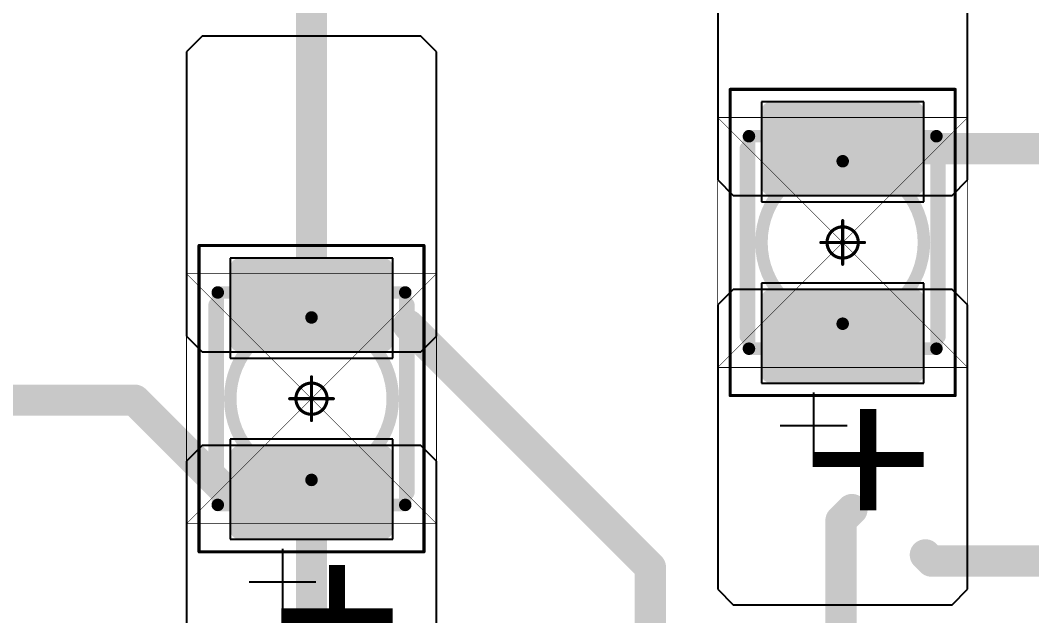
# Model space of a CAD drawing. Header units: millimetres. Extents: x 0 to 273, y 0 to 149.
# Drawn here: x 63.84 to 80.03, y 39.53 to 49.06 of the extents above; entities that cross this region are included whole.
import ezdxf

# ---------------------------------------------------------------- set-up
doc = ezdxf.new("R2010")
doc.units = ezdxf.units.MM
for name, color, linetype in [('Mechanical13', 56, 'Continuous'), ('Mechanical15', 56, 'Continuous'), ('Mechanical2', 216, 'Continuous'), ('TopLayer', 1, 'Continuous'), ('TopOverlay', 2, 'Continuous'), ('TopPaste', 8, 'Continuous'), ('TopSolder', 216, 'Continuous')]:
    doc.layers.add(name, color=color, linetype=linetype)

# ---------------------------------------------------------------- blocks, each defined once
blk = doc.blocks.new('T66G_133')
at = {"layer": 'Mechanical13'}
for p, q in [((2.93559992, 0.07119874), (2.93559992, -1.00000054)), ((2.40000028, -0.4644009), (3.47119956, -0.4644009))]:
    blk.add_line(p, q, dxfattribs=at)
at = {"layer": 'Mechanical13', "const_width": 0.1999996}
for points in [[(1.69999914, 1.49999954), (-1.69999914, 1.49999954)], [(-1.69999914, -1.49999954), (-1.69999914, 1.49999954)], [(1.69999914, -1.49999954), (1.69999914, 1.49999954)], [(1.69999914, -1.49999954), (-1.69999914, -1.49999954)]]:
    blk.add_lwpolyline(points, dxfattribs=at)
at = {"layer": 'Mechanical13'}
for points, const_width in [([(-1.74999904, 1.49999954, 1), (-1.64999924, 1.49999954, 1)], 0.0999998), ([(-1.74999904, 1.49999954, 1), (-1.64999924, 1.49999954, 1)], 0.0999998), ([(1.64999924, 1.49999954, 1), (1.74999904, 1.49999954, 1)], 0.0999998), ([(1.64999924, 1.49999954, 1), (1.74999904, 1.49999954, 1)], 0.0999998), ([(1.29999994, 0, 1), (-1.29999994, 0, 1)], 0.1999996), ([(-1.34999984, 0, 1), (-1.25000004, 0, 1)], 0.0999998), ([(1.25000004, 0, 1), (1.34999984, 0, 1)], 0.0999998), ([(-1.74999904, -1.49999954, 1), (-1.64999924, -1.49999954, 1)], 0.0999998), ([(-1.74999904, -1.49999954, 1), (-1.64999924, -1.49999954, 1)], 0.0999998), ([(1.64999924, -1.49999954, 1), (1.74999904, -1.49999954, 1)], 0.0999998), ([(1.64999924, -1.49999954, 1), (1.74999904, -1.49999954, 1)], 0.0999998)]:
    blk.add_lwpolyline(points, format="xyb", close=True, dxfattribs=dict(at, const_width=const_width))
at = {"layer": 'Mechanical15', "const_width": 0.0499999}
for points in [[(-2.45000018, -1.79999894), (-2.45000018, 1.79999894)], [(2.45000018, 1.79999894), (-2.45000018, 1.79999894)], [(2.45000018, -1.79999894), (2.45000018, 1.79999894)], [(0, -0.3499993), (0, 0.3499993)], [(0.3499993, 0), (-0.3499993, 0)], [(2.45000018, -1.79999894), (-2.45000018, -1.79999894)]]:
    blk.add_lwpolyline(points, dxfattribs=at)
at = {"layer": 'Mechanical15'}
for points, const_width in [([(-2.46249952, 1.79999894, 1), (-2.43750084, 1.79999894, 1)], 0.02499868), ([(-2.46249952, 1.79999894, 1), (-2.43750084, 1.79999894, 1)], 0.02499868), ([(2.43750084, 1.79999894, 1), (2.46249952, 1.79999894, 1)], 0.02499868), ([(2.43750084, 1.79999894, 1), (2.46249952, 1.79999894, 1)], 0.02499868), ([(-0.01249934, 0.3499993, 1), (0.01249934, 0.3499993, 1)], 0.02499868), ([(0.2499995, 0, 1), (-0.2499995, 0, 1)], 0.0499999), ([(-0.36249864, 0, 1), (-0.33749996, 0, 1)], 0.02499868), ([(-0.26249884, 0, 1), (-0.23750016, 0, 1)], 0.02499868), ([(0.23750016, 0, 1), (0.26249884, 0, 1)], 0.02499868), ([(0.33749996, 0, 1), (0.36249864, 0, 1)], 0.02499868), ([(-0.01249934, -0.3499993, 1), (0.01249934, -0.3499993, 1)], 0.02499868), ([(-2.46249952, -1.79999894, 1), (-2.43750084, -1.79999894, 1)], 0.02499868), ([(-2.46249952, -1.79999894, 1), (-2.43750084, -1.79999894, 1)], 0.02499868), ([(2.43750084, -1.79999894, 1), (2.46249952, -1.79999894, 1)], 0.02499868), ([(2.43750084, -1.79999894, 1), (2.46249952, -1.79999894, 1)], 0.02499868)]:
    blk.add_lwpolyline(points, format="xyb", close=True, dxfattribs=dict(at, const_width=const_width))
at = {"layer": 'TopLayer'}
for p, q in [((-5.549999059999999, 2.00000108), (-5.8000011, 1.74999904)), ((-1.00000054, 2.00000108), (-5.549999059999999, 2.00000108)), ((-0.75000104, 1.74999904), (-1.00000054, 2.00000108)), ((1.00000054, 2.00000108), (0.75000104, 1.74999904)), ((5.549999059999999, 2.00000108), (1.00000054, 2.00000108)), ((5.8000011, 1.74999904), (5.549999059999999, 2.00000108)), ((-5.8000011, 1.74999904), (-5.8000011, -1.74999904)), ((-0.75000104, -1.74999904), (-0.75000104, 1.74999904)), ((0.75000104, 1.74999904), (0.75000104, -1.74999904)), ((5.8000011, -1.74999904), (5.8000011, 1.74999904)), ((-5.8000011, -1.74999904), (-5.549999059999999, -2.00000108)), ((-1.00000054, -2.00000108), (-0.75000104, -1.74999904)), ((0.75000104, -1.74999904), (1.00000054, -2.00000108)), ((5.549999059999999, -2.00000108), (5.8000011, -1.74999904)), ((-5.549999059999999, -2.00000108), (-1.00000054, -2.00000108)), ((1.00000054, -2.00000108), (5.549999059999999, -2.00000108))]:
    blk.add_line(p, q, dxfattribs=at)
at = {"layer": 'TopLayer', "const_width": 0.1499997}
for points in [[(-2.17499946, 1.15000024, 1), (-2.0250023, 1.15000024, 1)], [(-0.97500186, 1.15000024, 1), (-0.8250047, 1.15000024, 1)], [(0.8250047, 1.15000024, 1), (0.97500186, 1.15000024, 1)], [(2.0250023, 1.15000024, 1), (2.17499946, 1.15000024, 1)], [(-2.17499946, -1.15000024, 1), (-2.0250023, -1.15000024, 1)], [(-0.97500186, -1.15000024, 1), (-0.8250047, -1.15000024, 1)], [(0.8250047, -1.15000024, 1), (0.97500186, -1.15000024, 1)], [(2.0250023, -1.15000024, 1), (2.17499946, -1.15000024, 1)]]:
    blk.add_lwpolyline(points, format="xyb", close=True, dxfattribs=at)
at = {"layer": 'TopLayer'}
for points in [[(-0.9000032799999999, 1.29999994), (-2.10000088, 1.29999994), (-0.9000032799999999, -1.29999994), (-2.10000088, -1.29999994)], [(2.10000088, 1.29999994), (0.9000032799999999, 1.29999994), (2.10000088, -1.29999994), (0.9000032799999999, -1.29999994)], [(-0.75000358, 1.15000024), (-2.25000058, 1.15000024), (-0.75000358, -1.15000024), (-2.25000058, -1.15000024)], [(2.25000058, 1.15000024), (0.75000358, 1.15000024), (2.25000058, -1.15000024), (0.75000358, -1.15000024)]]:
    blk.add_solid(points, dxfattribs=at)
at = {"layer": 'TopOverlay', "const_width": 0.2499995}
for points in [[(1.49999954, 1.52500076), (-1.49999954, 1.52500076)], [(1.49999954, -1.52500076), (-1.49999954, -1.52500076)]]:
    blk.add_lwpolyline(points, dxfattribs=at)
at = {"layer": 'TopOverlay', "const_width": 0.12499848}
for points in [[(-1.56249878, 1.52500076, 1), (-1.4375003, 1.52500076, 1)], [(1.4375003, 1.52500076, 1), (1.56249878, 1.52500076, 1)], [(-1.56249878, -1.52500076, 1), (-1.4375003, -1.52500076, 1)], [(1.4375003, -1.52500076, 1), (1.56249878, -1.52500076, 1)]]:
    blk.add_lwpolyline(points, format="xyb", close=True, dxfattribs=at)
at = {"layer": 'TopPaste', "const_width": 0.12499848}
for points in [[(-2.16250012, 1.15000024, 1), (-2.03750164, 1.15000024, 1)], [(-0.9625025199999999, 1.15000024, 1), (-0.8375040399999999, 1.15000024, 1)], [(0.8375040399999999, 1.15000024, 1), (0.9625025199999999, 1.15000024, 1)], [(2.03750164, 1.15000024, 1), (2.16250012, 1.15000024, 1)], [(-2.16250012, -1.15000024, 1), (-2.03750164, -1.15000024, 1)], [(-0.9625025199999999, -1.15000024, 1), (-0.8375040399999999, -1.15000024, 1)], [(0.8375040399999999, -1.15000024, 1), (0.9625025199999999, -1.15000024, 1)], [(2.03750164, -1.15000024, 1), (2.16250012, -1.15000024, 1)]]:
    blk.add_lwpolyline(points, format="xyb", close=True, dxfattribs=at)
at = {"layer": 'TopPaste'}
for points in [[(-0.7750047999999999, 1.15000024), (-2.22499936, 1.15000024), (-0.7750047999999999, -1.15000024), (-2.22499936, -1.15000024)], [(-0.9000032799999999, 1.27499872), (-2.10000088, 1.27499872), (-0.9000032799999999, -1.27499872), (-2.10000088, -1.27499872)], [(2.22499936, 1.15000024), (0.7750047999999999, 1.15000024), (2.22499936, -1.15000024), (0.7750047999999999, -1.15000024)], [(2.10000088, 1.27499872), (0.9000032799999999, 1.27499872), (2.10000088, -1.27499872), (0.9000032799999999, -1.27499872)]]:
    blk.add_solid(points, dxfattribs=at)
at = {"layer": 'TopSolder'}
for p, q in [((-2.25000058, 1.29999994), (-2.25000058, -1.29999994)), ((-0.65000124, 1.29999994), (-2.25000058, 1.29999994)), ((-0.65000124, -1.29999994), (-0.65000124, 1.29999994)), ((0.65000124, 1.29999994), (0.65000124, -1.29999994)), ((2.25000058, 1.29999994), (0.65000124, 1.29999994)), ((2.25000058, -1.29999994), (2.25000058, 1.29999994)), ((-2.25000058, -1.29999994), (-0.65000124, -1.29999994)), ((0.65000124, -1.29999994), (2.25000058, -1.29999994))]:
    blk.add_line(p, q, dxfattribs=at)
at = {"layer": 'TopOverlay'}
blk.add_text('+', height=2.50000008, dxfattribs=at).set_placement((2.50000008, -0.8000009399999999))
blk = doc.blocks.new('T66G_134')
at = {"layer": 'Mechanical13'}
for p, q in [((2.93559992, 0.07119874), (2.93559992, -1.00000054)), ((2.40000028, -0.4644009), (3.47119956, -0.4644009))]:
    blk.add_line(p, q, dxfattribs=at)
at = {"layer": 'Mechanical13', "const_width": 0.1999996}
for points in [[(1.69999914, 1.49999954), (-1.69999914, 1.49999954)], [(-1.69999914, -1.49999954), (-1.69999914, 1.49999954)], [(1.69999914, -1.49999954), (1.69999914, 1.49999954)], [(1.69999914, -1.49999954), (-1.69999914, -1.49999954)]]:
    blk.add_lwpolyline(points, dxfattribs=at)
at = {"layer": 'Mechanical13'}
for points, const_width in [([(-1.74999904, 1.49999954, 1), (-1.64999924, 1.49999954, 1)], 0.0999998), ([(-1.74999904, 1.49999954, 1), (-1.64999924, 1.49999954, 1)], 0.0999998), ([(1.64999924, 1.49999954, 1), (1.74999904, 1.49999954, 1)], 0.0999998), ([(1.64999924, 1.49999954, 1), (1.74999904, 1.49999954, 1)], 0.0999998), ([(1.29999994, 0, 1), (-1.29999994, 0, 1)], 0.1999996), ([(-1.34999984, 0, 1), (-1.25000004, 0, 1)], 0.0999998), ([(1.25000004, 0, 1), (1.34999984, 0, 1)], 0.0999998), ([(-1.74999904, -1.49999954, 1), (-1.64999924, -1.49999954, 1)], 0.0999998), ([(-1.74999904, -1.49999954, 1), (-1.64999924, -1.49999954, 1)], 0.0999998), ([(1.64999924, -1.49999954, 1), (1.74999904, -1.49999954, 1)], 0.0999998), ([(1.64999924, -1.49999954, 1), (1.74999904, -1.49999954, 1)], 0.0999998)]:
    blk.add_lwpolyline(points, format="xyb", close=True, dxfattribs=dict(at, const_width=const_width))
at = {"layer": 'Mechanical15', "const_width": 0.0499999}
for points in [[(-2.45000018, -1.79999894), (-2.45000018, 1.79999894)], [(2.45000018, 1.79999894), (-2.45000018, 1.79999894)], [(2.45000018, -1.79999894), (2.45000018, 1.79999894)], [(0, -0.3499993), (0, 0.3499993)], [(0.3499993, 0), (-0.3499993, 0)], [(2.45000018, -1.79999894), (-2.45000018, -1.79999894)]]:
    blk.add_lwpolyline(points, dxfattribs=at)
at = {"layer": 'Mechanical15'}
for points, const_width in [([(-2.46249952, 1.79999894, 1), (-2.43750084, 1.79999894, 1)], 0.02499868), ([(-2.46249952, 1.79999894, 1), (-2.43750084, 1.79999894, 1)], 0.02499868), ([(2.43750084, 1.79999894, 1), (2.46249952, 1.79999894, 1)], 0.02499868), ([(2.43750084, 1.79999894, 1), (2.46249952, 1.79999894, 1)], 0.02499868), ([(-0.01249934, 0.3499993, 1), (0.01249934, 0.3499993, 1)], 0.02499868), ([(0.2499995, 0, 1), (-0.2499995, 0, 1)], 0.0499999), ([(-0.36249864, 0, 1), (-0.33749996, 0, 1)], 0.02499868), ([(-0.26249884, 0, 1), (-0.23750016, 0, 1)], 0.02499868), ([(0.23750016, 0, 1), (0.26249884, 0, 1)], 0.02499868), ([(0.33749996, 0, 1), (0.36249864, 0, 1)], 0.02499868), ([(-0.01249934, -0.3499993, 1), (0.01249934, -0.3499993, 1)], 0.02499868), ([(-2.46249952, -1.79999894, 1), (-2.43750084, -1.79999894, 1)], 0.02499868), ([(-2.46249952, -1.79999894, 1), (-2.43750084, -1.79999894, 1)], 0.02499868), ([(2.43750084, -1.79999894, 1), (2.46249952, -1.79999894, 1)], 0.02499868), ([(2.43750084, -1.79999894, 1), (2.46249952, -1.79999894, 1)], 0.02499868)]:
    blk.add_lwpolyline(points, format="xyb", close=True, dxfattribs=dict(at, const_width=const_width))
at = {"layer": 'TopLayer'}
for p, q in [((-5.549999059999999, 2.00000108), (-5.8000011, 1.74999904)), ((-1.00000054, 2.00000108), (-5.549999059999999, 2.00000108)), ((-0.75000104, 1.74999904), (-1.00000054, 2.00000108)), ((1.00000054, 2.00000108), (0.75000104, 1.74999904)), ((5.549999059999999, 2.00000108), (1.00000054, 2.00000108)), ((5.8000011, 1.74999904), (5.549999059999999, 2.00000108)), ((-5.8000011, 1.74999904), (-5.8000011, -1.74999904)), ((-0.75000104, -1.74999904), (-0.75000104, 1.74999904)), ((0.75000104, 1.74999904), (0.75000104, -1.74999904)), ((5.8000011, -1.74999904), (5.8000011, 1.74999904)), ((-5.8000011, -1.74999904), (-5.549999059999999, -2.00000108)), ((-1.00000054, -2.00000108), (-0.75000104, -1.74999904)), ((0.75000104, -1.74999904), (1.00000054, -2.00000108)), ((5.549999059999999, -2.00000108), (5.8000011, -1.74999904)), ((-5.549999059999999, -2.00000108), (-1.00000054, -2.00000108)), ((1.00000054, -2.00000108), (5.549999059999999, -2.00000108))]:
    blk.add_line(p, q, dxfattribs=at)
at = {"layer": 'TopLayer', "const_width": 0.1499997}
for points in [[(-2.17499946, 1.15000024, 1), (-2.0250023, 1.15000024, 1)], [(-0.97500186, 1.15000024, 1), (-0.8250047, 1.15000024, 1)], [(0.8250047, 1.15000024, 1), (0.97500186, 1.15000024, 1)], [(2.0250023, 1.15000024, 1), (2.17499946, 1.15000024, 1)], [(-2.17499946, -1.15000024, 1), (-2.0250023, -1.15000024, 1)], [(-0.97500186, -1.15000024, 1), (-0.8250047, -1.15000024, 1)], [(0.8250047, -1.15000024, 1), (0.97500186, -1.15000024, 1)], [(2.0250023, -1.15000024, 1), (2.17499946, -1.15000024, 1)]]:
    blk.add_lwpolyline(points, format="xyb", close=True, dxfattribs=at)
at = {"layer": 'TopLayer'}
for points in [[(-0.9000032799999999, 1.29999994), (-2.10000088, 1.29999994), (-0.9000032799999999, -1.29999994), (-2.10000088, -1.29999994)], [(2.10000088, 1.29999994), (0.9000032799999999, 1.29999994), (2.10000088, -1.29999994), (0.9000032799999999, -1.29999994)], [(-0.75000358, 1.15000024), (-2.25000058, 1.15000024), (-0.75000358, -1.15000024), (-2.25000058, -1.15000024)], [(2.25000058, 1.15000024), (0.75000358, 1.15000024), (2.25000058, -1.15000024), (0.75000358, -1.15000024)]]:
    blk.add_solid(points, dxfattribs=at)
at = {"layer": 'TopOverlay', "const_width": 0.2499995}
for points in [[(1.49999954, 1.52500076), (-1.49999954, 1.52500076)], [(1.49999954, -1.52500076), (-1.49999954, -1.52500076)]]:
    blk.add_lwpolyline(points, dxfattribs=at)
at = {"layer": 'TopOverlay', "const_width": 0.12499848}
for points in [[(-1.56249878, 1.52500076, 1), (-1.4375003, 1.52500076, 1)], [(1.4375003, 1.52500076, 1), (1.56249878, 1.52500076, 1)], [(-1.56249878, -1.52500076, 1), (-1.4375003, -1.52500076, 1)], [(1.4375003, -1.52500076, 1), (1.56249878, -1.52500076, 1)]]:
    blk.add_lwpolyline(points, format="xyb", close=True, dxfattribs=at)
at = {"layer": 'TopPaste', "const_width": 0.12499848}
for points in [[(-2.16250012, 1.15000024, 1), (-2.03750164, 1.15000024, 1)], [(-0.9625025199999999, 1.15000024, 1), (-0.8375040399999999, 1.15000024, 1)], [(0.8375040399999999, 1.15000024, 1), (0.9625025199999999, 1.15000024, 1)], [(2.03750164, 1.15000024, 1), (2.16250012, 1.15000024, 1)], [(-2.16250012, -1.15000024, 1), (-2.03750164, -1.15000024, 1)], [(-0.9625025199999999, -1.15000024, 1), (-0.8375040399999999, -1.15000024, 1)], [(0.8375040399999999, -1.15000024, 1), (0.9625025199999999, -1.15000024, 1)], [(2.03750164, -1.15000024, 1), (2.16250012, -1.15000024, 1)]]:
    blk.add_lwpolyline(points, format="xyb", close=True, dxfattribs=at)
at = {"layer": 'TopPaste'}
for points in [[(-0.7750047999999999, 1.15000024), (-2.22499936, 1.15000024), (-0.7750047999999999, -1.15000024), (-2.22499936, -1.15000024)], [(-0.9000032799999999, 1.27499872), (-2.10000088, 1.27499872), (-0.9000032799999999, -1.27499872), (-2.10000088, -1.27499872)], [(2.22499936, 1.15000024), (0.7750047999999999, 1.15000024), (2.22499936, -1.15000024), (0.7750047999999999, -1.15000024)], [(2.10000088, 1.27499872), (0.9000032799999999, 1.27499872), (2.10000088, -1.27499872), (0.9000032799999999, -1.27499872)]]:
    blk.add_solid(points, dxfattribs=at)
at = {"layer": 'TopSolder'}
for p, q in [((-2.25000058, 1.29999994), (-2.25000058, -1.29999994)), ((-0.65000124, 1.29999994), (-2.25000058, 1.29999994)), ((-0.65000124, -1.29999994), (-0.65000124, 1.29999994)), ((0.65000124, 1.29999994), (0.65000124, -1.29999994)), ((2.25000058, 1.29999994), (0.65000124, 1.29999994)), ((2.25000058, -1.29999994), (2.25000058, 1.29999994)), ((-2.25000058, -1.29999994), (-0.65000124, -1.29999994)), ((0.65000124, -1.29999994), (2.25000058, -1.29999994))]:
    blk.add_line(p, q, dxfattribs=at)
at = {"layer": 'TopOverlay'}
blk.add_text('+', height=2.50000008, dxfattribs=at).set_placement((2.50000008, -0.8000009399999999))

msp = doc.modelspace()

# ---------------------------------------------------------------- linework, layer by layer
at = {"layer": 'Mechanical2'}
for points, const_width in [([(75.00173975999999, 43.49914084), (75.00173975999999, 47.499143)], 0.0127), ([(75.00173975999999, 47.499143), (79.00174192, 47.499143)], 0.0127), ([(75.00173975999999, 47.499143), (79.00174192, 43.49914084)], 0.009999979999999999), ([(75.00173975999999, 43.49914084), (79.00174192, 47.499143)], 0.009999979999999999), ([(79.00174192, 43.49914084), (79.00174192, 47.499143)], 0.0127), ([(66.50173898, 40.99914076), (66.50173898, 44.99914292)], 0.0127), ([(66.50173898, 44.99914292), (70.50174114, 44.99914292)], 0.0127), ([(66.50173898, 44.99914292), (70.50174114, 40.99914076)], 0.009999979999999999), ([(66.50173898, 40.99914076), (70.50174114, 44.99914292)], 0.009999979999999999), ([(70.50174114, 40.99914076), (70.50174114, 44.99914292)], 0.0127), ([(75.00173975999999, 43.49914084), (79.00174192, 43.49914084)], 0.0127), ([(66.50173898, 40.99914076), (70.50174114, 40.99914076)], 0.0127)]:
    msp.add_lwpolyline(points, dxfattribs=dict(at, const_width=const_width))
for points, const_width in [([(74.99856476000001, 47.499143, 1), (75.00491475999999, 47.499143, 1)], 0.00635), ([(74.99856476000001, 47.499143, 1), (75.00491475999999, 47.499143, 1)], 0.00635), ([(74.9992404, 47.499143, 1), (75.00423912, 47.499143, 1)], 0.00499872), ([(78.99856692, 47.499143, 1), (79.00491692, 47.499143, 1)], 0.00635), ([(78.99856692, 47.499143, 1), (79.00491692, 47.499143, 1)], 0.00635), ([(78.99924256, 47.499143, 1), (79.00424127999999, 47.499143, 1)], 0.00499872), ([(66.49856398, 44.99914292, 1), (66.50491398, 44.99914292, 1)], 0.00635), ([(66.49856398, 44.99914292, 1), (66.50491398, 44.99914292, 1)], 0.00635), ([(66.49923962, 44.99914292, 1), (66.50423833999999, 44.99914292, 1)], 0.00499872), ([(70.49856614, 44.99914292, 1), (70.50491613999999, 44.99914292, 1)], 0.00635), ([(70.49856614, 44.99914292, 1), (70.50491613999999, 44.99914292, 1)], 0.00635), ([(70.49924178, 44.99914292, 1), (70.5042405, 44.99914292, 1)], 0.00499872), ([(74.99856476000001, 43.49914084, 1), (75.00491475999999, 43.49914084, 1)], 0.00635), ([(74.99856476000001, 43.49914084, 1), (75.00491475999999, 43.49914084, 1)], 0.00635), ([(74.9992404, 43.49914084, 1), (75.00423912, 43.49914084, 1)], 0.00499872), ([(78.99856692, 43.49914084, 1), (79.00491692, 43.49914084, 1)], 0.00635), ([(78.99856692, 43.49914084, 1), (79.00491692, 43.49914084, 1)], 0.00635), ([(78.99924256, 43.49914084, 1), (79.00424127999999, 43.49914084, 1)], 0.00499872), ([(66.49856398, 40.99914076, 1), (66.50491398, 40.99914076, 1)], 0.00635), ([(66.49856398, 40.99914076, 1), (66.50491398, 40.99914076, 1)], 0.00635), ([(66.49923962, 40.99914076, 1), (66.50423833999999, 40.99914076, 1)], 0.00499872), ([(70.49856614, 40.99914076, 1), (70.50491613999999, 40.99914076, 1)], 0.00635), ([(70.49856614, 40.99914076, 1), (70.50491613999999, 40.99914076, 1)], 0.00635), ([(70.49924178, 40.99914076, 1), (70.5042405, 40.99914076, 1)], 0.00499872)]:
    msp.add_lwpolyline(points, format="xyb", close=True, dxfattribs=dict(at, const_width=const_width))
at = {"layer": 'TopLayer', "const_width": 0.499999}
for points in [[(68.50174006, 44.49914391999999), (68.50174006, 52.92499956)], [(77.00174084, 46.99914399999999), (84.15884362, 46.99914399999999)], [(70.0499996, 44.17499927999999), (73.92508202, 40.29991686)], [(60.84463573999999, 42.97499914), (65.67499946, 42.97499914)], [(65.67499946, 42.97499914), (67.1249991, 41.5249995)], [(68.50174006, 34.77665892), (68.50174006, 41.49913976)], [(76.97499972, 41.04999918), (77.15000063999999, 41.2250001)], [(76.97499972, 38.07500132), (76.97499972, 41.04999918)], [(78.32499956, 40.50000027999999), (78.42499936, 40.40000048)], [(78.42499936, 40.40000048), (81.85008014, 40.40000048)], [(73.92508202, 36.75000016), (73.92508202, 40.29991686)]]:
    msp.add_lwpolyline(points, dxfattribs=at)
at = {"layer": 'TopLayer', "const_width": 0.2499995}
for points in [[(76.87674236, 46.99914399999999, 1), (77.12673932, 46.99914399999999, 1)], [(68.37674158, 44.49914391999999, 1), (68.62673854, 44.49914391999999, 1)], [(69.92500112, 44.17499927999999, 1), (70.17499808, 44.17499927999999, 1)], [(65.55000098000001, 42.97499914, 1), (65.79999794, 42.97499914, 1)], [(65.55000098000001, 42.97499914, 1), (65.79999794, 42.97499914, 1)], [(67.00000062, 41.5249995, 1), (67.24999758, 41.5249995, 1)], [(68.37674158, 41.49913976, 1), (68.62673854, 41.49913976, 1)], [(77.02500215999999, 41.2250001, 1), (77.27499911999999, 41.2250001, 1)], [(76.85000124, 41.04999918, 1), (77.09999819999999, 41.04999918, 1)], [(76.85000124, 41.04999918, 1), (77.09999819999999, 41.04999918, 1)], [(78.20000107999999, 40.50000027999999, 1), (78.44999804, 40.50000027999999, 1)], [(78.30000088, 40.40000048, 1), (78.54999784, 40.40000048, 1)], [(78.30000088, 40.40000048, 1), (78.54999784, 40.40000048, 1)], [(73.80008354, 40.29991686, 1), (74.05008049999999, 40.29991686, 1)], [(73.80008354, 40.29991686, 1), (74.05008049999999, 40.29991686, 1)]]:
    msp.add_lwpolyline(points, format="xyb", close=True, dxfattribs=at)

# ---------------------------------------------------------------- block references
at = {"rotation": 270}
for name, p in [('T66G_133', (77.00174084, 45.49914192)), ('T66G_134', (68.50174006, 42.99914183999999))]:
    msp.add_blockref(name, p, dxfattribs=at)

doc.saveas('drawing.dxf')
